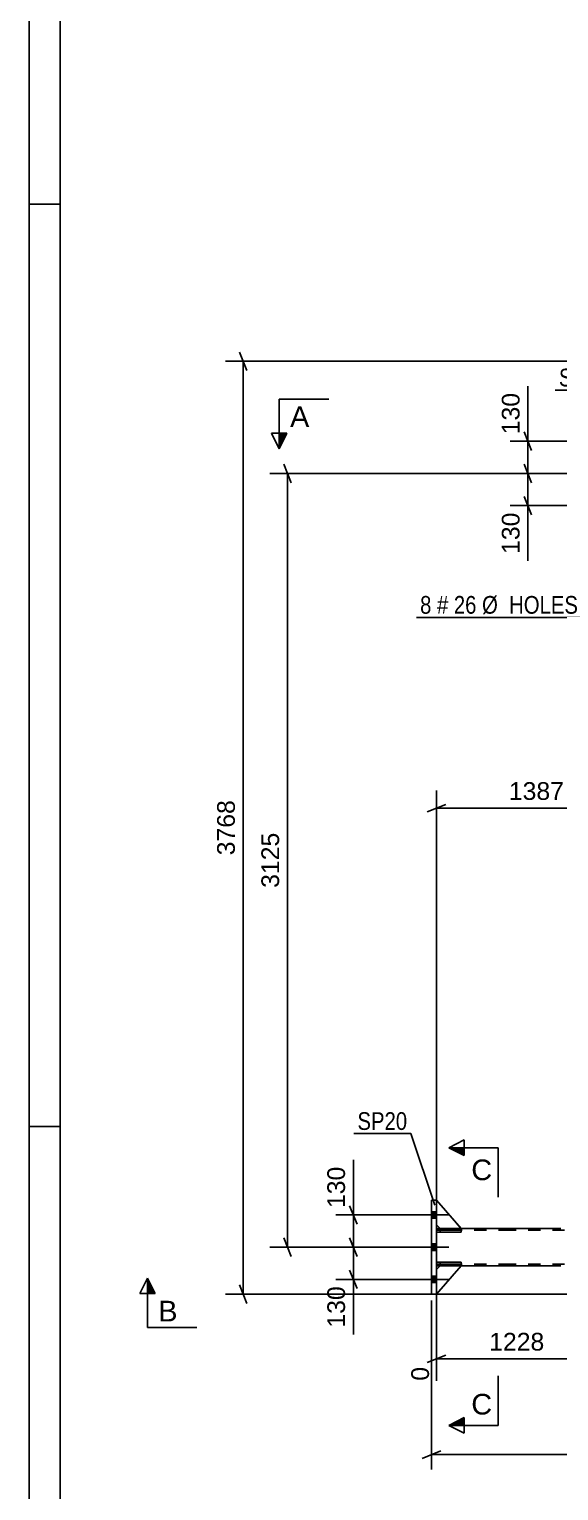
# Model space of a CAD drawing. Header units: millimetres. Extents: x -121 to 720, y -404 to 190.
# Drawn here: x -121.1 to -35.6, y -164.4 to 71.8 of the extents above; entities that cross this region are included whole.
import ezdxf

# ---------------------------------------------------------------- set-up
doc = ezdxf.new("R2010")
doc.units = ezdxf.units.MM
doc.linetypes.add('DXK_LINE_DOT2', pattern=[3.9198, 1.9599, -1.9599])
doc.styles.add('Arial', font='ARIAL.TTF', dxfattribs={"height": 0.2})
doc.styles.add('Arial Narrow', font='ARIALN.TTF', dxfattribs={"height": 0.2})

# ---------------------------------------------------------------- blocks, each defined once
blk = doc.blocks.new('Unknown-318886794-1117')
at = {"color": 5, "linetype": 'Continuous'}
for p, q in [((-121.13, 190.49), (-121.13, -403.51)), ((-116.13, 185.49), (-116.13, -398.51)), ((-116.13, 43.49), (-121.13, 43.49)), ((-116.13, -105.51), (-121.13, -105.51))]:
    blk.add_line(p, q, dxfattribs=at)
blk = doc.blocks.new('Part-318886794-3553 - 3431')
at = {"color": 2, "linetype": 'Continuous'}
for p, q in [((-55.34, -122), (-54.74, -122)), ((-51.34, -122), (-43.34, -122)), ((-43.24, -122), (-35.24, -122)), ((-55.34, -128), (-54.74, -128)), ((-51.34, -128), (-43.34, -128)), ((-43.24, -128), (-35.24, -128))]:
    blk.add_line(p, q, dxfattribs=at)
at = {"color": 7, "linetype": 'DXK_LINE_DOT2'}
for p, q in [((-55.34, -128), (-55.34, -122)), ((-43.34, -122.24), (-55.34, -122.24)), ((-54.74, -122), (-51.34, -122)), ((619.98, -122.24), (-43.24, -122.24)), ((-43.34, -127.76), (-55.34, -127.76)), ((-54.74, -128), (-51.34, -128)), ((619.98, -127.76), (-43.24, -127.76))]:
    blk.add_line(p, q, dxfattribs=at)
blk = doc.blocks.new('Bolt-318886794-3637 - 3431')
at = {"linetype": 'Continuous'}
for points in [[(-55.34, -120.32), (-55.34, -119.28), (-56.14, -119.28), (-56.14, -120.32)], [(-55.34, -120.32), (-55.34, -119.28), (-56.14, -119.28), (-56.14, -120.32)], [(-55.34, -120.32), (-55.34, -119.28), (-56.14, -119.28), (-56.14, -120.32)], [(-55.34, -125.52), (-55.34, -124.48), (-56.14, -124.48), (-56.14, -125.52)], [(-55.34, -125.52), (-55.34, -124.48), (-56.14, -124.48), (-56.14, -125.52)], [(-55.34, -130.72), (-55.34, -129.68), (-56.14, -129.68), (-56.14, -130.72)], [(-55.34, -130.72), (-55.34, -129.68), (-56.14, -129.68), (-56.14, -130.72)], [(-55.34, -130.72), (-55.34, -129.68), (-56.14, -129.68), (-56.14, -130.72)]]:
    blk.add_hatch(color=1, dxfattribs=at).paths.add_polyline_path(points)
at = {"color": 1, "linetype": 'Continuous'}
for p, q in [((-57.54, -119.8), (-53.34, -119.8)), ((-57.54, -119.8), (-53.34, -119.8)), ((-57.54, -119.8), (-53.34, -119.8)), ((-56.14, -119.28), (-55.34, -119.28)), ((-56.14, -119.28), (-55.34, -119.28)), ((-56.14, -119.28), (-55.34, -119.28)), ((-56.14, -120.32), (-55.34, -120.32)), ((-56.14, -120.32), (-55.34, -120.32)), ((-56.14, -120.32), (-55.34, -120.32)), ((-57.54, -125), (-53.34, -125)), ((-57.54, -125), (-53.34, -125)), ((-56.14, -124.48), (-55.34, -124.48)), ((-56.14, -124.48), (-55.34, -124.48)), ((-56.14, -125.52), (-55.34, -125.52)), ((-56.14, -125.52), (-55.34, -125.52)), ((-56.14, -129.68), (-55.34, -129.68)), ((-56.14, -129.68), (-55.34, -129.68)), ((-56.14, -129.68), (-55.34, -129.68)), ((-57.54, -130.2), (-53.34, -130.2)), ((-57.54, -130.2), (-53.34, -130.2)), ((-57.54, -130.2), (-53.34, -130.2)), ((-56.14, -130.72), (-55.34, -130.72)), ((-56.14, -130.72), (-55.34, -130.72)), ((-56.14, -130.72), (-55.34, -130.72))]:
    blk.add_line(p, q, dxfattribs=at)
blk = doc.blocks.new('Part-318886794-4079 - 3431')
at = {"color": 7, "linetype": 'DXK_LINE_DOT2'}
for p, q in [((-55.34, -121.4), (-55.34, -117.4)), ((-55.34, -117.4), (-51.34, -122)), ((-54.74, -122), (-55.34, -121.4)), ((-51.34, -122), (-54.74, -122))]:
    blk.add_line(p, q, dxfattribs=at)
blk = doc.blocks.new('Part-318886794-3902 - 3431')
at = {"color": 7, "linetype": 'DXK_LINE_DOT2'}
for p, q in [((-51.34, -122.24), (-55.34, -122.24)), ((-55.34, -122.24), (-55.34, -122.56)), ((-55.34, -122.56), (-51.34, -122.56)), ((-54.74, -122.56), (-54.74, -122.24)), ((-51.34, -122.56), (-51.34, -122.24))]:
    blk.add_line(p, q, dxfattribs=at)
blk = doc.blocks.new('Part-318886794-3897 - 3431')
at = {"color": 2, "linetype": 'Continuous'}
for p, q in [((-54.74, -128), (-55.34, -128.6)), ((-55.34, -132.6), (-51.34, -128)), ((-51.34, -128), (-54.74, -128))]:
    blk.add_line(p, q, dxfattribs=at)
at = {"color": 7, "linetype": 'DXK_LINE_DOT2'}
blk.add_line((-55.34, -132.6), (-55.34, -128.6), dxfattribs=at)
blk = doc.blocks.new('Part-318886794-3899 - 3431')
at = {"color": 2, "linetype": 'Continuous'}
for p, q in [((-51.34, -122), (-55.34, -117.4)), ((-54.74, -122), (-55.34, -121.4)), ((-51.34, -122), (-54.74, -122))]:
    blk.add_line(p, q, dxfattribs=at)
at = {"color": 7, "linetype": 'DXK_LINE_DOT2'}
blk.add_line((-55.34, -121.4), (-55.34, -117.4), dxfattribs=at)
blk = doc.blocks.new('Part-318886794-3911 - 3431')
at = {"color": 7, "linetype": 'DXK_LINE_DOT2'}
for p, q in [((-55.34, -128.6), (-54.74, -128)), ((-51.34, -128), (-55.34, -132.6)), ((-55.34, -132.6), (-55.34, -128.6)), ((-54.74, -128), (-51.34, -128))]:
    blk.add_line(p, q, dxfattribs=at)
blk = doc.blocks.new('Part-318886794-3945 - 3431')
at = {"color": 2, "linetype": 'Continuous'}
for p, q in [((-56.14, -132.6), (-56.14, -117.4)), ((-55.34, -117.4), (-56.14, -117.4)), ((-55.34, -132.6), (-55.34, -117.4)), ((-56.14, -132.6), (-55.34, -132.6))]:
    blk.add_line(p, q, dxfattribs=at)
blk = doc.blocks.new('Part-318886794-4080 - 3431')
at = {"color": 2, "linetype": 'Continuous'}
for p, q in [((-55.34, -127.76), (-55.34, -127.44)), ((-55.34, -127.44), (-51.34, -127.44)), ((-51.34, -127.52), (-51.34, -127.44)), ((-51.34, -127.76), (-55.34, -127.76)), ((-51.34, -127.76), (-51.34, -127.53))]:
    blk.add_line(p, q, dxfattribs=at)
at = {"color": 7, "linetype": 'DXK_LINE_DOT2'}
for p, q in [((-54.74, -127.76), (-54.74, -127.44)), ((-51.34, -127.53), (-51.34, -127.52))]:
    blk.add_line(p, q, dxfattribs=at)
blk = doc.blocks.new('Part-318886794-4202 - 3431')
at = {"color": 7, "linetype": 'DXK_LINE_DOT2'}
for p, q in [((-51.34, -127.44), (-55.34, -127.44)), ((-55.34, -127.44), (-55.34, -127.76)), ((-54.74, -127.76), (-54.74, -127.44)), ((-51.34, -127.76), (-51.34, -127.44)), ((-55.34, -127.76), (-51.34, -127.76))]:
    blk.add_line(p, q, dxfattribs=at)
blk = doc.blocks.new('Part-318886794-4203 - 3431')
at = {"color": 2, "linetype": 'Continuous'}
for p, q in [((-55.34, -122.56), (-55.34, -122.24)), ((-55.34, -122.24), (-51.34, -122.24)), ((-51.34, -122.56), (-55.34, -122.56)), ((-51.34, -122.48), (-51.34, -122.24)), ((-51.34, -122.56), (-51.34, -122.48))]:
    blk.add_line(p, q, dxfattribs=at)
at = {"color": 7, "linetype": 'DXK_LINE_DOT2'}
for p, q in [((-54.74, -122.56), (-54.74, -122.24)), ((-51.34, -122.48), (-51.34, -122.48))]:
    blk.add_line(p, q, dxfattribs=at)
blk = doc.blocks.new('StraightDimension-318886794-4747 - 3431')
at = {"color": 7, "linetype": 'Continuous'}
for p, q in [((-57.14, -119.8), (-71.61, -119.8)), ((-69.36, -118.3), (-68.16, -121.3)), ((-68.76, -125), (-68.76, -119.8)), ((-56.74, -125), (-71.61, -125)), ((-68.16, -126.5), (-69.36, -123.5))]:
    blk.add_line(p, q, dxfattribs=at)
at = {"color": 0}
blk.add_wipeout([(-69.51, -111.41), (-73.71, -111.41), (-73.71, -119.28), (-69.51, -119.28)], dxfattribs=at)
at = {"color": 7, "linetype": 'Continuous'}
blk.add_line((-68.76, -119.8), (-68.76, -110.88), dxfattribs=at)
blk.add_line((-68.76, -119.8), (-68.76, -110.88), dxfattribs=at)
at = {"color": 3, "style": 'Arial'}
blk.add_text('130', height=2.865, rotation=90.0002, dxfattribs=at).set_placement((-70.11, -118.68))
blk = doc.blocks.new('StraightDimension-318886794-4793 - 3431')
at = {"color": 7, "linetype": 'Continuous'}
for p, q in [((-23.04, -4), (-23.04, -56.49)), ((-55.34, -121), (-55.34, -51.24)), ((-53.84, -53.49), (-56.84, -54.69)), ((-55.34, -54.09), (-23.04, -54.09)), ((-24.54, -54.69), (-21.54, -53.49))]:
    blk.add_line(p, q, dxfattribs=at)
at = {"color": 0}
blk.add_wipeout([(-34.14, -53.34), (-34.14, -49.14), (-44.24, -49.14), (-44.24, -53.34)], dxfattribs=at)
at = {"color": 3, "style": 'Arial'}
blk.add_text('1387', height=2.865, dxfattribs=at).set_placement((-43.64, -52.74))
blk = doc.blocks.new('StraightDimension-318886794-4757 - 3431')
at = {"color": 7, "linetype": 'Continuous'}
for p, q in [((-56.74, -125), (-71.61, -125)), ((-69.36, -123.5), (-68.16, -126.5)), ((-68.76, -130.2), (-68.76, -125)), ((-68.16, -131.7), (-69.36, -128.7)), ((-57.14, -130.2), (-71.61, -130.2))]:
    blk.add_line(p, q, dxfattribs=at)
at = {"color": 0}
blk.add_wipeout([(-69.51, -130.73), (-73.71, -130.73), (-73.71, -138.6), (-69.51, -138.6)], dxfattribs=at)
at = {"color": 7, "linetype": 'Continuous'}
blk.add_line((-68.76, -130.2), (-68.76, -139.13), dxfattribs=at)
blk.add_line((-68.76, -130.2), (-68.76, -139.13), dxfattribs=at)
at = {"color": 3, "style": 'Arial'}
blk.add_text('130', height=2.865, rotation=90.0002, dxfattribs=at).set_placement((-70.11, -138))
blk = doc.blocks.new('StraightDimension-318886794-4885 - 3431')
at = {"color": 7, "linetype": 'Continuous'}
for p, q in [((-24.84, 0), (-82.26, 0)), ((-78.81, -1.5), (-80.01, 1.5)), ((-79.41, -125), (-79.41, 0)), ((-57.14, -125), (-82.26, -125)), ((-80.01, -123.5), (-78.81, -126.5))]:
    blk.add_line(p, q, dxfattribs=at)
at = {"color": 0}
blk.add_wipeout([(-80.16, -57.46), (-84.36, -57.46), (-84.36, -67.55), (-80.16, -67.55)], dxfattribs=at)
at = {"color": 3, "style": 'Arial'}
blk.add_text('3125', height=2.865, rotation=90.0002, dxfattribs=at).set_placement((-80.76, -66.95))
blk = doc.blocks.new('StraightDimension-318886794-5328 - 3431')
at = {"color": 7, "linetype": 'Continuous'}
for p, q in [((-85.96, 16.62), (-87.16, 19.62)), ((-23.92, 18.12), (-89.41, 18.12)), ((-86.56, -132.6), (-86.56, 18.12)), ((-87.16, -131.1), (-85.96, -134.1)), ((49.24, -132.6), (-89.41, -132.6))]:
    blk.add_line(p, q, dxfattribs=at)
at = {"color": 0}
blk.add_wipeout([(-87.31, -52.19), (-91.51, -52.19), (-91.51, -62.29), (-87.31, -62.29)], dxfattribs=at)
at = {"color": 3, "style": 'Arial'}
blk.add_text('3768', height=2.865, rotation=90.0002, dxfattribs=at).set_placement((-87.91, -61.69))
blk = doc.blocks.new('StraightDimension-318886794-4915 - 3431')
at = {"color": 7, "linetype": 'Continuous'}
for p, q in [((-25.44, 5.2), (-43.41, 5.2)), ((-41.16, 6.7), (-39.96, 3.7)), ((-40.56, 0), (-40.56, 5.2)), ((-24.84, 0), (-43.41, 0)), ((-39.96, -1.5), (-41.16, 1.5))]:
    blk.add_line(p, q, dxfattribs=at)
at = {"color": 0}
blk.add_wipeout([(-41.31, 13.6), (-45.51, 13.6), (-45.51, 5.72), (-41.31, 5.72)], dxfattribs=at)
at = {"color": 7, "linetype": 'Continuous'}
blk.add_line((-40.56, 5.2), (-40.56, 14.12), dxfattribs=at)
blk.add_line((-40.56, 5.2), (-40.56, 14.12), dxfattribs=at)
at = {"color": 3, "style": 'Arial'}
blk.add_text('130', height=2.865, rotation=90.0002, dxfattribs=at).set_placement((-41.91, 6.33))
blk = doc.blocks.new('StraightDimension-318886794-4407 - 3431')
at = {"color": 7, "linetype": 'Continuous'}
for p, q in [((-29.41, -123), (-29.41, -153.26)), ((-55.34, -129), (-55.34, -146.58)), ((-53.84, -142.46), (-56.84, -143.66)), ((-55.34, -143.06), (-29.41, -143.06)), ((-30.91, -143.66), (-27.91, -142.46))]:
    blk.add_line(p, q, dxfattribs=at)
at = {"color": 0}
blk.add_wipeout([(-37.33, -142.31), (-37.33, -138.11), (-47.42, -138.11), (-47.42, -142.31)], dxfattribs=at)
at = {"color": 0, "linetype": 'Continuous'}
for points in [[(-55.94, -143.76), (-60.14, -143.76), (-60.14, -147.18), (-55.94, -147.18)], [(-30.01, -143.76), (-34.21, -143.76), (-34.21, -153.86), (-30.01, -153.86)]]:
    blk.add_wipeout(points, dxfattribs=at)
at = {"color": 3, "style": 'Arial'}
blk.add_text('1228', height=2.865, dxfattribs=at).set_placement((-46.82, -141.71))
at = {"color": 3, "linetype": 'Continuous', "style": 'Arial'}
for s, height, p in [('0', 2.87, (-56.54, -146.58)), ('1228', 2.865, (-30.61, -153.26))]:
    blk.add_text(s, height=height, rotation=90.0002, dxfattribs=at).set_placement(p)
blk = doc.blocks.new('StraightDimension-318886794-4907 - 3431')
at = {"color": 7, "linetype": 'Continuous'}
for p, q in [((-24.84, 0), (-43.41, 0)), ((-41.16, 1.5), (-39.96, -1.5)), ((-40.56, -5.2), (-40.56, 0)), ((-39.96, -6.7), (-41.16, -3.7)), ((-25.46, -5.2), (-43.41, -5.2))]:
    blk.add_line(p, q, dxfattribs=at)
at = {"color": 0}
blk.add_wipeout([(-41.31, -5.73), (-45.51, -5.73), (-45.51, -13.6), (-41.31, -13.6)], dxfattribs=at)
at = {"color": 7, "linetype": 'Continuous'}
blk.add_line((-40.56, -5.2), (-40.56, -14.12), dxfattribs=at)
blk.add_line((-40.56, -5.2), (-40.56, -14.12), dxfattribs=at)
at = {"color": 3, "style": 'Arial'}
blk.add_text('130', height=2.865, rotation=90.0002, dxfattribs=at).set_placement((-41.91, -13))
blk = doc.blocks.new('StraightDimension-318886794-5277 - 3431')
at = {"color": 7, "linetype": 'Continuous'}
for p, q in [((-56.14, -133.6), (-56.14, -160.92)), ((-54.64, -157.92), (-57.64, -159.12)), ((-56.14, -158.52), (650.37, -158.52))]:
    blk.add_line(p, q, dxfattribs=at)
blk = doc.blocks.new('Mark-318886794-3597 - 3431')
at = {"color": 0}
blk.add_wipeout([(-56.15, -22.66), (-56.15, -19.66), (-57.98, -19.66), (-57.98, -22.66)], dxfattribs=at)
blk.add_wipeout([(-56.15, -22.66), (-56.15, -19.66), (-57.98, -19.66), (-57.98, -22.66)], dxfattribs=at)
blk.add_wipeout([(-53.43, -22.66), (-53.43, -19.66), (-55.25, -19.66), (-55.25, -22.66)], dxfattribs=at)
blk.add_wipeout([(-53.43, -22.66), (-53.43, -19.66), (-55.25, -19.66), (-55.25, -22.66)], dxfattribs=at)
at = {"color": 3, "style": 'Arial Narrow'}
blk.add_text('8', height=2.86, dxfattribs=at).set_placement((-57.98, -22.66))
at = {"color": 0}
blk.add_wipeout([(-48.87, -22.66), (-48.87, -19.66), (-52.53, -19.66), (-52.53, -22.66)], dxfattribs=at)
blk.add_wipeout([(-48.87, -22.66), (-48.87, -19.66), (-52.53, -19.66), (-52.53, -22.66)], dxfattribs=at)
at = {"color": 3, "style": 'Arial Narrow'}
blk.add_text('#', height=2.86, dxfattribs=at).set_placement((-55.25, -22.66))
at = {"color": 0}
blk.add_wipeout([(-32.44, -22.66), (-32.44, -19.66), (-47.97, -19.66), (-47.97, -22.66)], dxfattribs=at)
blk.add_wipeout([(-32.44, -22.66), (-32.44, -19.66), (-47.97, -19.66), (-47.97, -22.66)], dxfattribs=at)
at = {"color": 7, "linetype": 'Continuous'}
for p in [(-23.84, -5.2), (-58.58, -23.26)]:
    blk.add_line(p, (-31.84, -23.26), dxfattribs=at)
at = {"color": 3, "style": 'Arial Narrow'}
for s, p in [('26', (-52.53, -22.66)), ('Ø  HOLES', (-47.97, -22.66))]:
    blk.add_text(s, height=2.863, dxfattribs=at).set_placement(p)
blk = doc.blocks.new('SectionMark-318886794-5516 - 3431')
at = {"color": 6, "linetype": 'Continuous'}
for p, q in [((-80.74, 12), (-80.74, 4)), ((-80.74, 4), (-81.99, 6.5))]:
    blk.add_line(p, q, dxfattribs=at)
at = {"color": 0, "linetype": 'Continuous'}
blk.add_wipeout([(-75.88, 7.5), (-75.88, 11), (-78.99, 11), (-78.99, 7.5)], dxfattribs=at)
at = {"linetype": 'Continuous'}
blk.add_hatch(color=6, dxfattribs=at).paths.add_polyline_path([(-80.74, 6.5), (-79.49, 6.5), (-80.74, 4)])
at = {"color": 6, "linetype": 'Continuous'}
for p, q in [((-80.74, 12), (-72.74, 12)), ((-79.49, 6.5), (-81.99, 6.5)), ((-80.74, 4), (-79.49, 6.5))]:
    blk.add_line(p, q, dxfattribs=at)
at = {"color": 3, "linetype": 'Continuous', "style": 'Arial'}
blk.add_text('A', height=3.34, dxfattribs=at).set_placement((-78.99, 7.5))
blk = doc.blocks.new('SectionMark-318886794-5514 - 3431')
at = {"color": 6, "linetype": 'Continuous'}
for p in [(-103.28, -132.5), (-102.03, -138)]:
    blk.add_line(p, (-102.03, -130), dxfattribs=at)
at = {"color": 0, "linetype": 'Continuous'}
blk.add_wipeout([(-97.17, -137), (-97.17, -133.5), (-100.28, -133.5), (-100.28, -137)], dxfattribs=at)
at = {"linetype": 'Continuous'}
blk.add_hatch(color=6, dxfattribs=at).paths.add_polyline_path([(-100.78, -132.5), (-102.03, -132.5), (-102.03, -130)])
at = {"color": 6, "linetype": 'Continuous'}
for p, q in [((-102.03, -130), (-100.78, -132.5)), ((-100.78, -132.5), (-103.28, -132.5)), ((-102.03, -138), (-94.03, -138))]:
    blk.add_line(p, q, dxfattribs=at)
at = {"color": 3, "linetype": 'Continuous', "style": 'Arial'}
blk.add_text('B', height=3.34, dxfattribs=at).set_placement((-100.28, -137))
blk = doc.blocks.new('Mark-318886794-3822 - 3431')
at = {"color": 0}
blk.add_wipeout([(-27.51, 14.06), (-27.51, 17.06), (-35.55, 17.06), (-35.55, 14.06)], dxfattribs=at)
blk.add_wipeout([(-27.51, 14.06), (-27.51, 17.06), (-35.55, 17.06), (-35.55, 14.06)], dxfattribs=at)
at = {"color": 30, "linetype": 'Continuous'}
for p in [(-36.15, 13.46), (-23.76, 7.58)]:
    blk.add_line(p, (-26.91, 13.46), dxfattribs=at)
at = {"color": 3, "style": 'Arial Narrow'}
blk.add_text('SP20', height=2.863, dxfattribs=at).set_placement((-35.55, 14.06))
blk = doc.blocks.new('SectionMark-318886794-5510 - 3431')
at = {"color": 6, "linetype": 'Continuous'}
for p, q in [((-53.34, -108.93), (-50.84, -107.68)), ((-45.34, -108.93), (-53.34, -108.93)), ((-45.34, -153.79), (-53.34, -153.79)), ((-50.84, -155.04), (-53.34, -153.79))]:
    blk.add_line(p, q, dxfattribs=at)
at = {"color": 0, "linetype": 'Continuous'}
for points in [[(-46.34, -114.18), (-46.34, -110.68), (-49.71, -110.68), (-49.71, -114.18)], [(-46.34, -152.04), (-46.34, -148.54), (-49.71, -148.54), (-49.71, -152.04)]]:
    blk.add_wipeout(points, dxfattribs=at)
at = {"linetype": 'Continuous'}
for points in [[(-50.84, -108.93), (-50.84, -110.18), (-53.34, -108.93)], [(-50.84, -152.54), (-50.84, -153.79), (-53.34, -153.79)]]:
    blk.add_hatch(color=6, dxfattribs=at).paths.add_polyline_path(points)
at = {"color": 6, "linetype": 'Continuous'}
for p, q in [((-50.84, -110.18), (-50.84, -107.68)), ((-53.34, -108.93), (-50.84, -110.18)), ((-45.34, -108.93), (-45.34, -116.93)), ((-45.34, -153.79), (-45.34, -145.79)), ((-53.34, -153.79), (-50.84, -152.54)), ((-50.84, -152.54), (-50.84, -155.04))]:
    blk.add_line(p, q, dxfattribs=at)
at = {"color": 3, "linetype": 'Continuous', "style": 'Arial'}
for p in [(-49.71, -114.18), (-49.71, -152.04)]:
    blk.add_text('C', height=3.34, dxfattribs=at).set_placement(p)
blk = doc.blocks.new('Mark-318886794-3941 - 3431')
at = {"color": 0}
blk.add_wipeout([(-60.06, -106.06), (-60.06, -103.06), (-68.1, -103.06), (-68.1, -106.06)], dxfattribs=at)
blk.add_wipeout([(-60.06, -106.06), (-60.06, -103.06), (-68.1, -103.06), (-68.1, -106.06)], dxfattribs=at)
at = {"color": 30, "linetype": 'Continuous'}
for p in [(-68.7, -106.66), (-55.6, -118.23)]:
    blk.add_line(p, (-59.46, -106.66), dxfattribs=at)
at = {"color": 3, "style": 'Arial Narrow'}
blk.add_text('SP20', height=2.863, dxfattribs=at).set_placement((-68.1, -106.06))

msp = doc.modelspace()

# ---------------------------------------------------------------- block references
for name in ['Unknown-318886794-1117', 'Part-318886794-3945 - 3431', 'Part-318886794-4079 - 3431', 'Part-318886794-3899 - 3431', 'Bolt-318886794-3637 - 3431', 'Part-318886794-3553 - 3431', 'Part-318886794-3902 - 3431', 'Part-318886794-4203 - 3431', 'Part-318886794-4080 - 3431', 'Part-318886794-4202 - 3431', 'Part-318886794-3897 - 3431', 'Part-318886794-3911 - 3431']:
    msp.add_blockref(name, (0, 0))

# ---------------------------------------------------------------- next in the draw order: block references
msp.add_blockref('StraightDimension-318886794-4747 - 3431', (0, 0))

# ---------------------------------------------------------------- next in the draw order: block references
for name in ['StraightDimension-318886794-4793 - 3431', 'StraightDimension-318886794-4757 - 3431']:
    msp.add_blockref(name, (0, 0))

# ---------------------------------------------------------------- next in the draw order: block references
msp.add_blockref('StraightDimension-318886794-4885 - 3431', (0, 0))

# ---------------------------------------------------------------- next in the draw order: block references
msp.add_blockref('StraightDimension-318886794-5328 - 3431', (0, 0))

# ---------------------------------------------------------------- next in the draw order: block references
for name in ['StraightDimension-318886794-4915 - 3431', 'StraightDimension-318886794-4407 - 3431']:
    msp.add_blockref(name, (0, 0))

# ---------------------------------------------------------------- next in the draw order: block references
for name in ['SectionMark-318886794-5516 - 3431', 'StraightDimension-318886794-4907 - 3431']:
    msp.add_blockref(name, (0, 0))

# ---------------------------------------------------------------- next in the draw order: block references
for name in ['Mark-318886794-3822 - 3431', 'StraightDimension-318886794-5277 - 3431']:
    msp.add_blockref(name, (0, 0))

# ---------------------------------------------------------------- next in the draw order: block references
for name in ['Mark-318886794-3597 - 3431', 'Mark-318886794-3941 - 3431', 'SectionMark-318886794-5514 - 3431']:
    msp.add_blockref(name, (0, 0))

# ---------------------------------------------------------------- next in the draw order: block references
msp.add_blockref('SectionMark-318886794-5510 - 3431', (0, 0))

doc.saveas('drawing.dxf')
